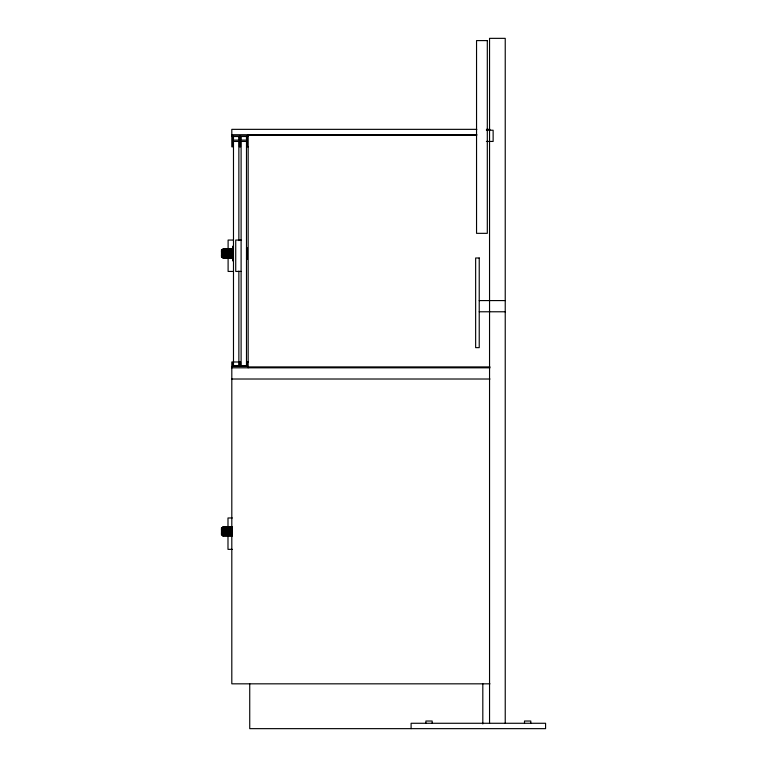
<?xml version="1.0" encoding="UTF-8"?>
<svg xmlns="http://www.w3.org/2000/svg" width="767" height="767" viewBox="0 0 767 767"><rect width="100%" height="100%" fill="white"/><g stroke="black" fill="none" stroke-linecap="round" stroke-linejoin="round"><path stroke-width="1.15" d="M476.844 129.345L231.807 129.345L231.807 146.823L232.919 146.823L232.919 136.066M486.403 129.345L489.988 129.345M486.403 130.237L493.133 130.237L493.133 141.444L486.403 141.444M231.807 134.724L476.844 134.724M248.163 135.174L476.806 135.174M231.807 136.066L248.163 136.066M248.163 146.823L247.041 146.823L247.041 136.066M233.484 240.061L228.106 240.061L228.106 249.361M241.106 240.061L235.728 240.061L235.728 271.441L241.106 271.441M232.583 246.399L233.484 246.399M232.583 246.581L233.484 246.581M232.583 246.878L233.484 246.878M232.583 247.3L233.484 247.3M232.583 247.818L233.484 247.818M246.485 248.172L247.377 248.134L247.377 258.891L246.485 258.891M246.485 248.316L247.377 248.316M232.583 248.441L233.484 248.441M246.485 248.537L247.377 248.537M246.485 248.853L247.377 248.853M233.484 249.141L222.833 249.064L222.833 257.99L233.321 257.99M222.833 249.179L233.321 249.179M246.485 249.237L247.377 249.237M222.833 249.371L233.321 249.371M222.833 249.63L233.321 249.63M246.485 249.706L247.377 249.706M233.484 249.927L221.49 249.956L222.833 250.042M221.49 250.195L222.833 250.195M246.485 250.234L247.377 250.234M221.49 250.406L233.321 250.339M221.49 250.665L222.833 250.665M232.583 250.761L233.484 250.761M222.833 250.78L233.321 250.78M246.485 250.819L247.377 250.819M221.49 250.972L222.833 250.972M221.49 251.327L233.321 251.269M246.485 251.451L247.377 251.451M221.423 251.72L222.833 251.72M232.583 251.653L233.484 251.653M222.833 251.797L233.321 251.797M221.49 252.132L222.833 252.132M246.485 252.113L247.377 252.113M222.833 252.353L233.321 252.353M221.49 252.583L222.833 252.583M232.583 252.573L233.484 252.573M246.485 252.803L247.377 252.803M222.833 252.928L233.321 252.928M221.49 253.043L222.833 253.043M221.49 253.513L233.484 253.513M246.485 253.513L247.377 253.513M221.49 253.973L233.321 254.098M246.485 254.213L247.377 254.213M221.49 254.433L222.833 254.433M232.583 254.443L233.484 254.443M222.833 254.673L233.321 254.673M221.49 254.884L222.833 254.884M246.485 254.903L247.377 254.903M233.321 255.219L221.423 255.306M232.583 255.363L233.484 255.363M221.49 255.689L233.321 255.747M246.485 255.564L247.377 255.564M221.49 256.044L222.833 256.044M246.485 256.197L247.377 256.197M221.49 256.351L233.484 256.255M221.49 256.609L233.321 256.677M221.49 256.82L222.833 256.82M246.485 256.782L247.377 256.782M221.49 256.974L222.833 256.974M233.484 257.098L221.49 257.06L221.49 249.927M246.485 257.309L247.377 257.309M222.833 257.386L233.321 257.386M222.833 257.654L233.321 257.654M246.485 257.779L247.377 257.779M222.833 257.837L233.484 257.875M246.485 258.163L247.377 258.163M232.583 258.584L233.484 258.584M246.485 258.479L247.377 258.479M246.485 258.7L247.377 258.7M232.583 259.198L233.484 259.198M232.583 259.716L233.484 259.716M232.583 260.138L233.484 260.138M232.583 260.435L233.484 260.435M232.583 260.617L233.484 260.617L232.583 260.684L232.583 246.341M233.484 271.441L228.106 271.441L228.106 257.491M479.231 300.578L505.232 300.578M479.231 311.776L505.232 311.776M233.484 361.986L238.863 361.986M248.163 361.986L247.041 361.986L247.041 366.463M231.807 366.463L248.163 366.463M248.163 366.914L489.979 366.914M231.807 367.815L489.988 367.815M231.807 379.013L489.988 379.013M232.296 517.974L227.991 517.974L227.991 527.274M232.334 526.977L222.833 526.939L222.833 535.903M222.833 527.092L232.334 527.092M222.833 527.284L232.334 527.284M222.833 527.543L232.334 527.543M222.833 527.84L221.49 527.84L221.49 535.011L232.334 534.973M221.49 527.869L232.334 527.869M221.49 528.108L222.833 528.108M221.49 528.319L232.334 528.252M221.49 528.578L222.833 528.578M222.833 528.693L232.334 528.693M221.49 528.885L222.833 528.885M221.49 529.24L232.334 529.182M221.423 529.633L232.334 529.709M221.49 530.045L222.833 530.045M222.833 530.265L232.334 530.265M221.49 530.496L222.833 530.496M222.833 530.841L232.334 530.841M221.49 530.956L222.833 530.956M221.49 531.426L232.334 531.426M221.49 531.886L222.833 531.886M222.833 532.01L232.334 532.01M221.49 532.346L222.833 532.346M222.833 532.586L232.334 532.586M221.49 532.797L222.833 532.797M221.423 533.218L232.334 533.132M221.49 533.602L232.334 533.659M221.49 533.957L222.833 533.957M222.833 534.148L232.334 534.148M221.49 534.263L222.833 534.263M221.49 534.522L222.833 534.522M222.833 534.589L232.334 534.589M221.49 534.733L222.833 534.733M222.833 535.299L232.334 535.299M222.833 535.567L232.334 535.567M222.833 535.749L232.334 535.749M222.833 535.865L232.334 535.865M232.296 549.354L227.991 549.354L227.991 535.404M489.988 683.828L231.807 683.828L231.807 361.986L232.919 361.986L232.919 366.463M530.783 723.271L530.783 721.028L524.503 721.028L524.503 723.271M505.232 723.271L505.232 38.35L489.547 38.35L489.547 723.271M482.817 683.828L482.817 723.933M432.166 723.271L432.166 721.028L425.896 721.028L425.896 723.271M411.102 728.65L411.102 723.271L545.577 723.271L545.577 728.65L249.735 728.65L249.735 683.828M248.163 134.724L248.163 367.815M240.541 136.066L240.541 146.823L239.419 146.823L239.419 136.066M240.541 366.463L240.541 361.986L239.419 361.986L239.419 366.463M238.863 240.598L238.863 141.444L233.484 141.444L233.484 365.571L238.863 365.571L238.863 271.077M487.304 40.593L476.547 40.593L476.547 233.341L487.304 233.341L487.304 40.593M238.863 136.516L233.484 136.516L233.484 140.102L238.863 140.102L238.863 136.516M246.485 136.516L241.106 136.516L241.106 140.102L246.485 140.102L246.485 136.516M246.485 141.444L241.106 141.444L241.106 365.571L246.485 365.571L246.485 141.444M479.231 257.99L475.645 257.99L475.645 347.643L479.231 347.643L479.231 257.99"/></g></svg>
